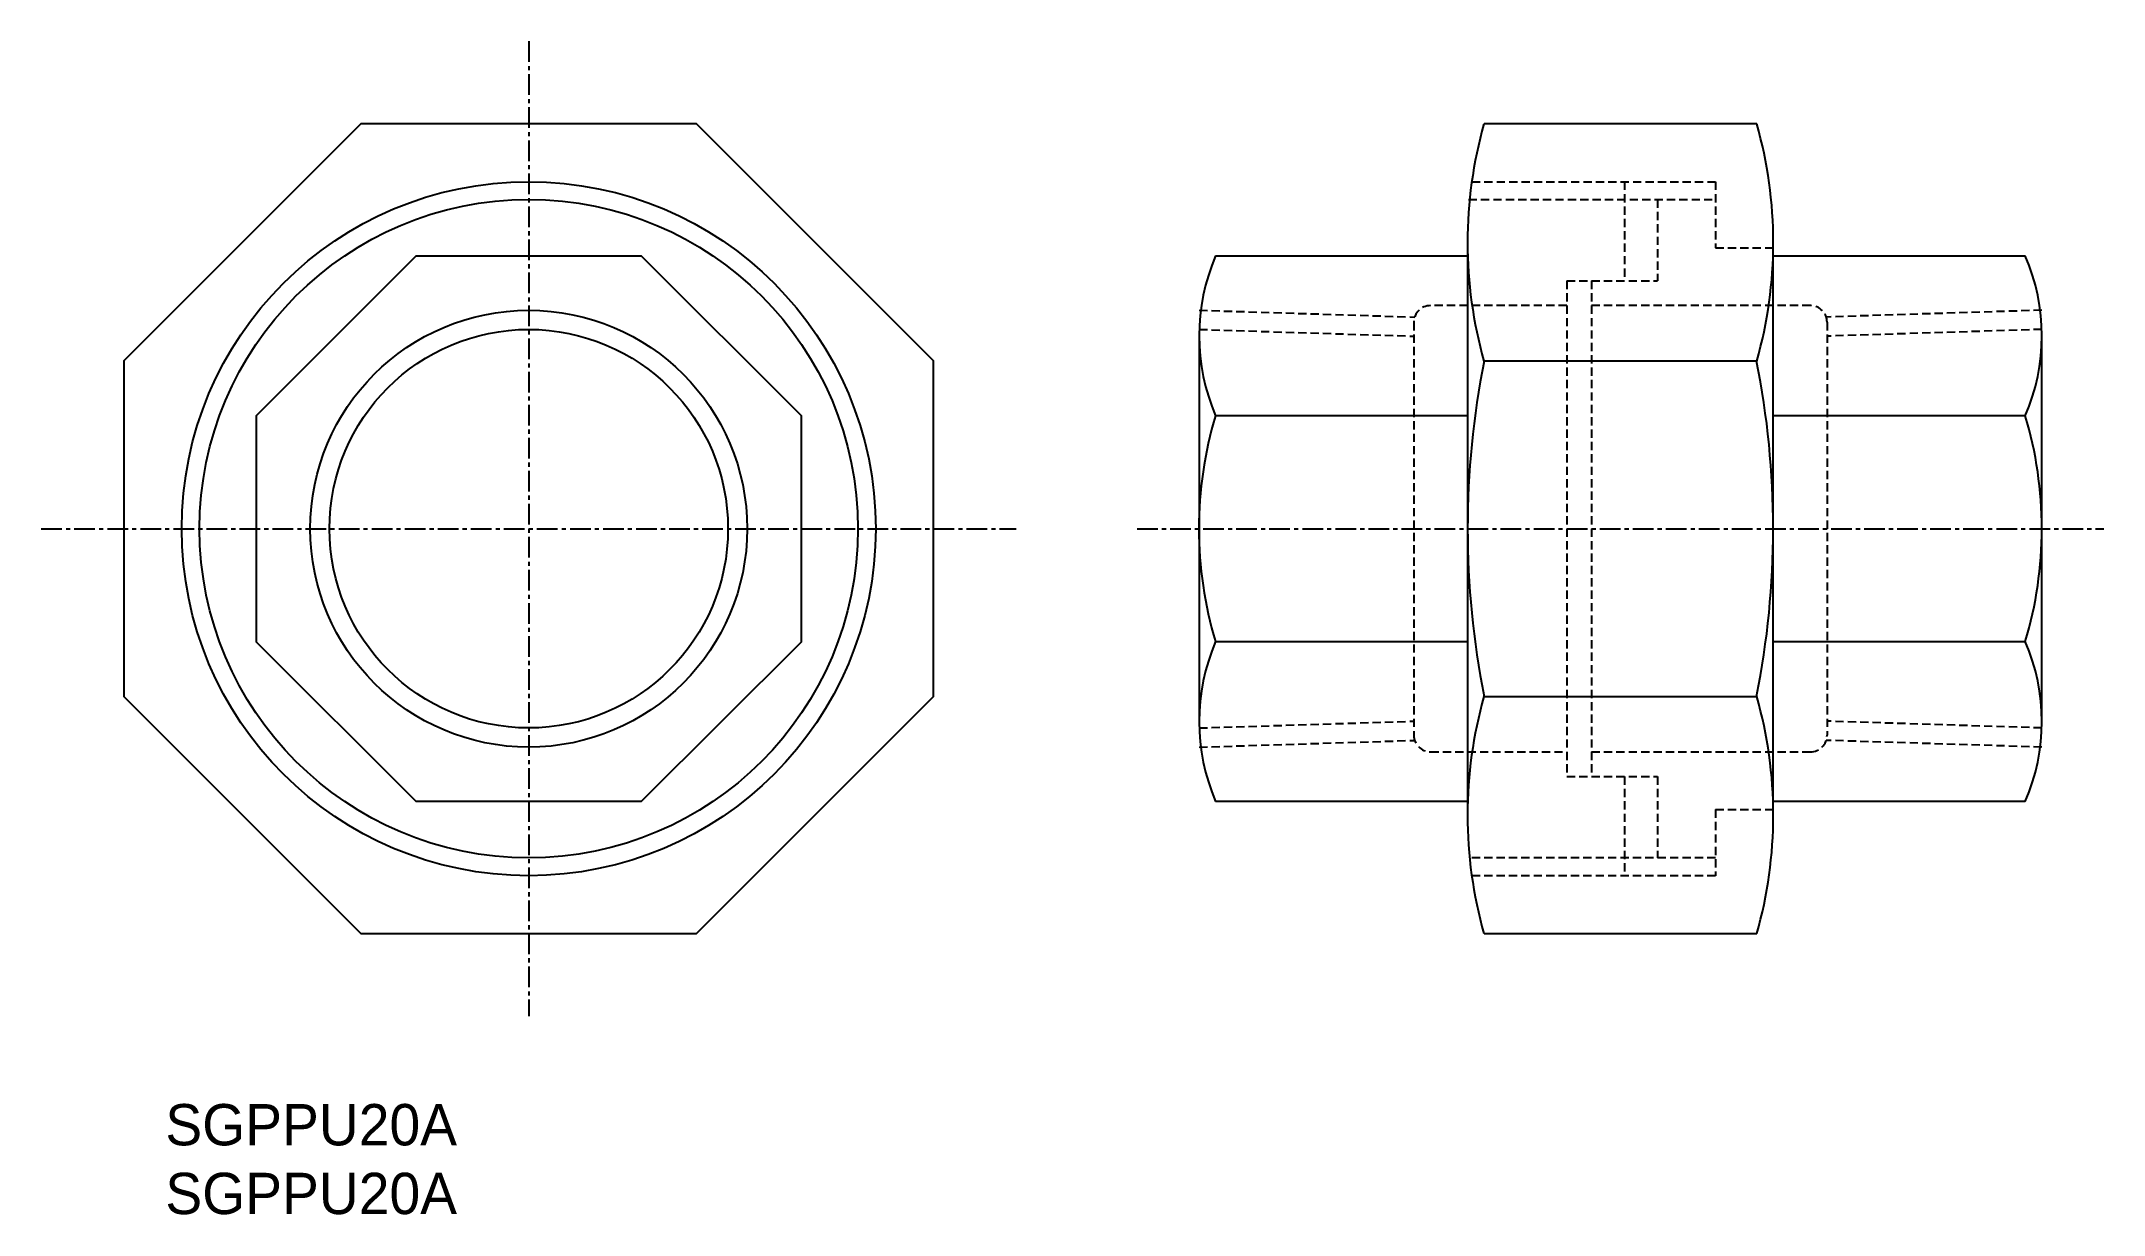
# Model space of a CAD drawing. Extents: x 11 to 136, y -18 to 53.
import ezdxf

# ---------------------------------------------------------------- set-up
doc = ezdxf.new("R2010")
doc.units = 0
doc.linetypes.add('CENTER', pattern=[2, 1.25, -0.25, 0.25, -0.25])
doc.linetypes.add('DASHED', pattern=[0.75, 0.5, -0.25])
doc.layers.get('0').update_dxf_attribs({"linetype": 'CONTINUOUS'})
doc.layers.add('CENTER', color=1, linetype='CENTER')

msp = doc.modelspace()

# ---------------------------------------------------------------- linework, layer by layer
at = {"color": 7, "linetype": 'CONTINUOUS'}
for p, q in [((114.74, 48.06), (98.24, 48.06)), ((97.24, 40.06), (81.99, 40.06)), ((97.24, 40.88), (97.24, 6.23)), ((115.74, 6.23), (115.74, 40.88)), ((130.99, 40.06), (115.74, 40.06)), ((80.99, 35.23), (80.99, 11.89)), ((131.99, 11.89), (131.99, 35.23)), ((98.24, 33.71), (114.74, 33.71)), ((97.24, 30.39), (81.99, 30.39)), ((130.99, 30.39), (115.74, 30.39)), ((97.24, 16.72), (81.99, 16.72)), ((130.99, 16.72), (115.74, 16.72)), ((98.24, 13.41), (114.74, 13.41)), ((81.99, 7.06), (97.24, 7.06)), ((115.74, 7.06), (130.99, 7.06)), ((98.24, -0.94), (114.74, -0.94))]:
    msp.add_line(p, q, dxfattribs=at)
at = {"color": 3, "linetype": 'DASHED'}
for p, q in [((97.5, 44.56), (112.24, 44.56)), ((106.74, 44.56), (106.74, 38.56)), ((112.24, 44.56), (112.24, 40.56)), ((97.3, 43.48), (112.24, 43.48)), ((108.74, 43.48), (108.74, 38.56)), ((112.24, 40.56), (115.74, 40.56)), ((103.24, 38.56), (108.74, 38.56)), ((103.24, 38.56), (103.24, 8.56)), ((104.74, 38.56), (104.74, 8.56)), ((80.99, 36.78), (94.04, 36.37)), ((103.24, 37.06), (94.99, 37.06)), ((117.99, 37.06), (104.74, 37.06)), ((131.99, 36.78), (118.94, 36.37)), ((80.99, 35.62), (93.99, 35.21)), ((93.99, 36.06), (93.99, 11.06)), ((118.99, 36.06), (118.99, 11.06)), ((131.99, 35.62), (118.99, 35.21)), ((80.99, 11.5), (93.99, 11.91)), ((131.99, 11.5), (118.99, 11.91)), ((80.99, 10.34), (94.04, 10.75)), ((94.99, 10.06), (103.24, 10.06)), ((104.74, 10.06), (117.99, 10.06)), ((131.99, 10.34), (118.94, 10.75)), ((103.24, 8.56), (108.74, 8.56)), ((106.74, 8.56), (106.74, 2.56)), ((108.74, 8.56), (108.74, 3.64)), ((112.24, 6.56), (112.24, 2.56)), ((112.24, 6.56), (115.74, 6.56)), ((112.24, 3.64), (97.3, 3.64)), ((112.24, 2.56), (97.5, 2.56))]:
    msp.add_line(p, q, dxfattribs=at)
at = {"color": 7, "linetype": 'CONTINUOUS'}
for points in [[(30.27, 48.06), (15.92, 33.71), (15.92, 13.41), (30.27, -0.94), (50.57, -0.94), (64.92, 13.41), (64.92, 33.71), (50.57, 48.06)], [(33.59, 40.06), (23.92, 30.39), (23.92, 16.72), (33.59, 7.06), (47.25, 7.06), (56.92, 16.72), (56.92, 30.39), (47.25, 40.06)]]:
    msp.add_lwpolyline(points, close=True, dxfattribs=at)
for radius in [21, 12.06]:
    msp.add_circle((40.42, 23.56), radius, dxfattribs=at)
at = {"color": 3, "linetype": 'CONTINUOUS'}
for radius in [19.92, 13.22]:
    msp.add_circle((40.42, 23.56), radius, dxfattribs=at)
at = {"color": 7, "linetype": 'CONTINUOUS'}
for centre, radius, start, end in [((123.48, 40.88), 26.25, 164.1332, 195.8668), ((89.49, 40.88), 26.25, 344.1332, 15.8668), ((93.17, 35.23), 12.18, 156.6185, 203.3815), ((119.81, 35.23), 12.18, 336.6185, 23.3815), ((149.23, 23.56), 51.99, 168.7446, 191.2554), ((63.74, 23.56), 51.99, 348.7446, 11.2554), ((104.84, 23.56), 23.86, 163.3516, 196.6484), ((108.13, 23.56), 23.86, 343.3516, 16.6484), ((93.17, 11.89), 12.18, 156.6185, 203.3815), ((119.81, 11.89), 12.18, 336.6185, 23.3815), ((123.48, 6.23), 26.25, 164.1332, 195.8668), ((89.49, 6.23), 26.25, 344.1332, 15.8668)]:
    msp.add_arc(centre, radius, start, end, dxfattribs=at)
at = {"color": 3, "linetype": 'DASHED'}
for centre, start, end in [((94.99, 36.06), 90, 180), ((117.99, 36.06), 0, 90), ((94.99, 11.06), 180, 270), ((117.99, 11.06), 270, 0)]:
    msp.add_arc(centre, 1, start, end, dxfattribs=at)
at = {"layer": 'CENTER', "color": 1, "linetype": 'CENTER'}
for p, q in [((40.42, 53.06), (40.42, -5.94)), ((10.92, 23.56), (69.92, 23.56)), ((77.24, 23.56), (135.74, 23.56))]:
    msp.add_line(p, q, dxfattribs=at)

# ---------------------------------------------------------------- texts
at = {"linetype": 'DASHED'}
for p in [(18.43, -13.76), (18.43, -17.92)]:
    msp.add_text('SGPPU20A', height=2.5, dxfattribs=at).set_placement(p)

doc.saveas('drawing.dxf')
